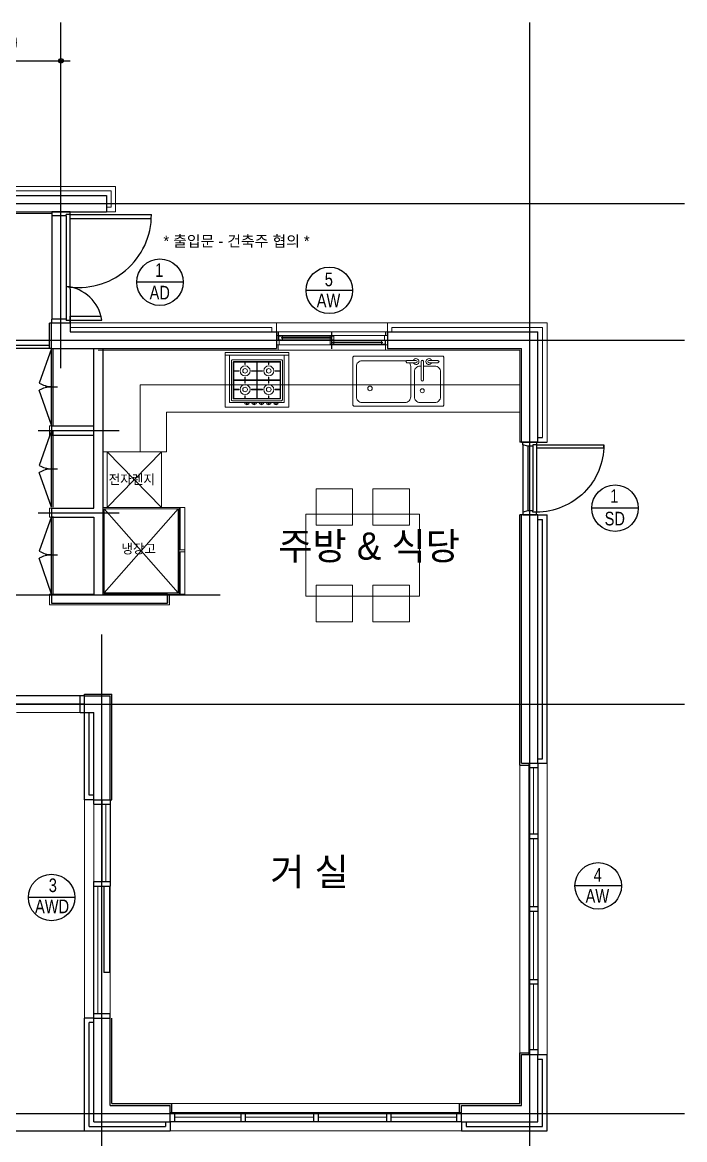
# Model space of a CAD drawing. Header units: millimetres. Extents: x 2237537 to 2823092, y 532110 to 734861.
# Drawn here: x 2376991 to 2384267, y 711179 to 723457 of the extents above; entities that cross this region are included whole.
import ezdxf
from ezdxf.lldxf.tags import DXFTag

# ---------------------------------------------------------------- set-up
doc = ezdxf.new("R2010")
doc.units = ezdxf.units.MM
doc.header["$LTSCALE"] = 300
doc.header["$MEASUREMENT"] = 0
for name, color, linetype in [('2', 2, 'Continuous'), ('3', 3, 'Continuous'), ('6', 6, 'Continuous'), ('8', 8, 'Continuous'), ("A'_CWAL", 2, 'Continuous'), ('CEN', 1, 'CEN'), ('DIM', 7, 'Continuous'), ('TOILET', 6, 'Continuous'), ('WAL', 3, 'Continuous'), ('WID', 4, 'Continuous'), ('창호', 4, 'Continuous')]:
    doc.layers.add(name, color=color, linetype=linetype)
for name, color, linetype, lineweight in [('DOOR', 6, 'Continuous', 9), ('text', 7, 'Continuous', 30), ('가구', 8, 'Continuous', 5), ('마감', 154, 'Continuous', 9), ('벽체선', 33, 'Continuous', 40), ('타이틀글자', 7, 'Continuous', 13)]:
    doc.layers.add(name, color=color, linetype=linetype, lineweight=lineweight)
doc.layers.add('면적', color=62, linetype='Continuous', plot=False)
doc.styles.add('HGTXT', font='romans.shx', dxfattribs={"bigfont": 'whgtxt.shx'})
doc.styles.add('RXHS', font='Expo M.ttf')
doc.styles.get("Standard").update_dxf_attribs({"font": 'Expo M.ttf'})
doc.styles.add('울릉도', font='Expo M.ttf')
doc.styles.add('휴먼세엑스포', font='Dotum.ttf')
tags = doc.linetypes.add('CEN', pattern=[62, 60, -1, 0, -1]).pattern_tags.tags
tags[10:11] = [DXFTag(74, 4), DXFTag(75, 0), DXFTag(340, '0'), DXFTag(46, 1.0), DXFTag(50, 0.0), DXFTag(44, 0.0), DXFTag(45, 0.0)]
tags[8:9] = [DXFTag(74, 4), DXFTag(75, 0), DXFTag(340, '0'), DXFTag(46, 1.0), DXFTag(50, 0.0), DXFTag(44, 0.0), DXFTag(45, 0.0)]
tags[6:7] = [DXFTag(74, 4), DXFTag(75, 0), DXFTag(340, '0'), DXFTag(46, 1.0), DXFTag(50, 0.0), DXFTag(44, 0.0), DXFTag(45, 0.0)]
tags[4:5] = [DXFTag(74, 4), DXFTag(75, 0), DXFTag(340, '0'), DXFTag(46, 1.0), DXFTag(50, 0.0), DXFTag(44, 0.0), DXFTag(45, 0.0)]
tags = doc.linetypes.add('HID', pattern=[2.3, 1.5, -0.8]).pattern_tags.tags
tags[6:7] = [DXFTag(74, 4), DXFTag(75, 0), DXFTag(340, '0'), DXFTag(46, 1.0), DXFTag(50, 0.0), DXFTag(44, 0.0), DXFTag(45, 0.0)]
tags[4:5] = [DXFTag(74, 4), DXFTag(75, 0), DXFTag(340, '0'), DXFTag(46, 1.0), DXFTag(50, 0.0), DXFTag(44, 0.0), DXFTag(45, 0.0)]
tags = doc.linetypes.add('HID3', pattern=[4.5, 3, -1.5]).pattern_tags.tags
tags[6:7] = [DXFTag(74, 4), DXFTag(75, 0), DXFTag(340, '0'), DXFTag(46, 1.0), DXFTag(50, 0.0), DXFTag(44, 0.0), DXFTag(45, 0.0)]
tags[4:5] = [DXFTag(74, 4), DXFTag(75, 0), DXFTag(340, '0'), DXFTag(46, 1.0), DXFTag(50, 0.0), DXFTag(44, 0.0), DXFTag(45, 0.0)]
tags = doc.linetypes.add('HIDDEN2', pattern=[4.7625, 3.175, -1.5875]).pattern_tags.tags
tags[6:7] = [DXFTag(74, 4), DXFTag(75, 0), DXFTag(340, '0'), DXFTag(46, 1.0), DXFTag(50, 0.0), DXFTag(44, 0.0), DXFTag(45, 0.0)]
tags[4:5] = [DXFTag(74, 4), DXFTag(75, 0), DXFTag(340, '0'), DXFTag(46, 1.0), DXFTag(50, 0.0), DXFTag(44, 0.0), DXFTag(45, 0.0)]
doc.dimstyles.new('CPDIM1', dxfattribs={"dimtxt": 3, "dimasz": 1, "dimexe": 1.25, "dimexo": 1, "dimgap": 1, "dimtad": 1, "dimdec": 0, "dimzin": 1, "dimdsep": 46, "dimtxsty": '휴먼세엑스포', "dimblk1": 'Z_DOT', "dimblk2": 'Z_DOT', "dimsah": 1, "dimcen": 2.5, "dimadec": 0, "dimazin": 0, "dimtfac": 1, "dimtdec": 0, "dimtix": 1, "dimtmove": 2, "dimatfit": 3, "dimldrblk": 'Z_DOT', "dimfxl": 1, "dimtolj": 1, "dimtzin": 1, "dimarcsym": 0})

# ---------------------------------------------------------------- blocks, each defined once
blk = doc.blocks.new('Z_DOT')
at = {"layer": 'DIM', "color": 7}
for p, q in [((-2, 0), (2, 0)), ((0, -2), (0, 2))]:
    blk.add_line(p, q, dxfattribs=at)
for radius in [0.5, 0.25]:
    blk.add_circle((0, 0), radius, dxfattribs=at)
blk = doc.blocks.new('*D37')
at = {"layer": 'DEFPOINTS', "color": 0}
for p in [(2377415, 723033), (2375885, 722328), (2377415, 722328)]:
    blk.add_point(p, dxfattribs=at)
at = {"layer": 'DIM', "color": 0, "lineweight": -2}
for p, q in [((2375885, 722428), (2375885, 723158)), ((2377415, 722428), (2377415, 723158)), ((2375935, 723033), (2377365, 723033))]:
    blk.add_line(p, q, dxfattribs=at)
at = {"layer": 'DIM', "color": 0, "lineweight": -2, "xscale": 50, "yscale": 50, "zscale": 50, "rotation": 180}
blk.add_blockref('Z_DOT', (2375885, 723033), dxfattribs=at)
at = {"layer": 'DIM', "color": 0, "lineweight": -2, "xscale": 50, "yscale": 50, "zscale": 50}
blk.add_blockref('Z_DOT', (2377415, 723033), dxfattribs=at)
at = {"layer": 'DIM', "color": 0, "insert": (2376650, 723233), "char_height": 200, "attachment_point": 5, "style": '휴먼세엑스포'}
blk.add_mtext('\\A1;1530', dxfattribs=at)

msp = doc.modelspace()

# ---------------------------------------------------------------- linework, layer by layer
at = {"layer": '2'}
for p, q in [((2377915.2, 721554.4), (2377915.2, 721374.4)), ((2377515.2, 720149.4), (2377515.2, 720054.4)), ((2382475.2, 718844.6), (2382655.2, 718844.6))]:
    msp.add_line(p, q, dxfattribs=at)
at = {"layer": '3'}
for p, q in [((2377776.3, 718117.8), (2377776.3, 719874.4)), ((2377876.3, 719874.4), (2377876.3, 717174.4)), ((2377310.2, 719021.1), (2377310.2, 718921.1)), ((2377310.2, 719021.1), (2377776.3, 719021.1)), ((2377310.2, 718921.1), (2377776.3, 718921.1)), ((2377310.2, 718117.8), (2377310.2, 718017.8)), ((2377310.2, 718117.8), (2377776.3, 718117.8)), ((2377310.2, 718017.8), (2377776.3, 718017.8)), ((2377776.3, 718017.8), (2377776.3, 717174.4)), ((2377310.2, 717174.4), (2377776.3, 717174.4)), ((2377310.2, 717174.4), (2377310.2, 717074.4)), ((2377876.3, 717174.4), (2378586.3, 717174.4)), ((2378586.3, 717074.4), (2378586.3, 717174.4)), ((2378586.3, 717174.4), (2378586.3, 717074.4)), ((2377310.2, 717074.4), (2378586.3, 717074.4))]:
    msp.add_line(p, q, dxfattribs=at)
at = {"layer": '6', "ltscale": 10000}
for p, q in [((2382455.2, 715294.4), (2382455.2, 718044.6)), ((2382655.2, 718044.6), (2382755.2, 718044.6)), ((2382755.2, 715314.4), (2382755.2, 718044.6)), ((2382655.2, 717994.6), (2382705.2, 717994.6)), ((2382705.2, 715364.4), (2382705.2, 717994.6)), ((2377675.2, 716074.4), (2377975.2, 716074.4)), ((2377675.2, 716054.4), (2377675.2, 716074.4)), ((2377975.2, 714914.4), (2377975.2, 716074.4)), ((2377675.2, 714914.4), (2377675.2, 715874.4)), ((2377725.2, 714964.4), (2377725.2, 715874.4)), ((2382655.2, 715364.4), (2382705.2, 715364.4)), ((2382655.2, 715314.4), (2382755.2, 715314.4)), ((2382455.2, 715294.4), (2382555.2, 715294.4)), ((2377775.2, 714964.4), (2377725.2, 714964.4)), ((2377775.2, 714914.4), (2377675.2, 714914.4)), ((2377955.2, 714914.4), (2377975.2, 714914.4)), ((2377675.2, 711274.4), (2377675.2, 712514.4)), ((2377775.2, 712514.4), (2377675.2, 712514.4)), ((2377975.2, 711574.4), (2377975.2, 712514.4)), ((2377725.2, 711324.4), (2377725.2, 712464.4)), ((2377775.2, 712464.4), (2377725.2, 712464.4)), ((2382455.2, 711574.4), (2382455.2, 712134.4)), ((2382455.2, 712134.4), (2382555.2, 712134.4)), ((2382655.2, 712114.4), (2382755.2, 712114.4)), ((2382755.2, 711274.4), (2382755.2, 712114.4)), ((2382655.2, 712064.4), (2382705.2, 712064.4)), ((2382705.2, 711324.4), (2382705.2, 712064.4)), ((2377975.2, 711574.4), (2378635.2, 711574.4)), ((2378635.2, 711474.4), (2378635.2, 711574.4)), ((2381795.2, 711574.4), (2382455.2, 711574.4)), ((2381795.2, 711474.4), (2381795.2, 711574.4)), ((2374205.2, 711274.4), (2377675.2, 711274.4)), ((2377675.2, 711274.4), (2378615.2, 711274.4)), ((2377725.2, 711324.4), (2378565.2, 711324.4)), ((2378565.2, 711374.4), (2378565.2, 711324.4)), ((2378615.2, 711374.4), (2378615.2, 711274.4)), ((2381815.2, 711374.4), (2381815.2, 711274.4)), ((2381815.2, 711274.4), (2382755.2, 711274.4)), ((2381865.2, 711374.4), (2381865.2, 711324.4)), ((2381865.2, 711324.4), (2382705.2, 711324.4))]:
    msp.add_line(p, q, dxfattribs=at)
at = {"layer": '8'}
for p, q in [((2377310.2, 719874.4), (2377177, 719491.6)), ((2377310.2, 719031.1), (2377177, 719413.9)), ((2377243.9, 719452.8), (2377375.8, 719452.8)), ((2377310.2, 718971.1), (2377177, 718588.3)), ((2377310.2, 718127.8), (2377177, 718510.6)), ((2377243.9, 718549.4), (2377375.8, 718549.4)), ((2377310.2, 718027.8), (2377177, 717645)), ((2377310.2, 717174.4), (2377177, 717567.2)), ((2377243.9, 717606.1), (2377375.8, 717606.1))]:
    msp.add_line(p, q, dxfattribs=at)
for points in [[(2377310.2, 719031.1), (2377310.2, 719874.4)], [(2377330.2, 719031.1), (2377330.2, 719874.4)], [(2377310.2, 718127.8), (2377310.2, 718971.1)], [(2377330.2, 718127.8), (2377330.2, 718971.1)], [(2377310.2, 717174.4), (2377310.2, 718027.8)], [(2377330.2, 717174.4), (2377330.2, 718027.8)]]:
    msp.add_lwpolyline(points, dxfattribs=at)
for centre, start, end in [((2377327.4, 719759.4), 240.67641, 266.79675), ((2377327.4, 719146.2), 93.20325, 119.32359), ((2377327.4, 718856), 240.67641, 266.79675), ((2377327.4, 718242.8), 93.20325, 119.32359), ((2377327.4, 717912.7), 240.67641, 266.79675), ((2377327.4, 717299.5), 93.20325, 119.32359)]:
    msp.add_arc(centre, 307.1, start, end, dxfattribs=at)
at = {"layer": "A'_CWAL"}
for p, q in [((2372450.2, 721554.4), (2377915.2, 721554.4)), ((2375975.2, 721374.4), (2377915.2, 721374.4)), ((2377515.2, 721374.4), (2377315.2, 721374.4)), ((2377310.2, 719874.4), (2377310.2, 720149.4)), ((2377490.2, 720149.4), (2377310.2, 720149.4)), ((2377515.2, 720054.4), (2379782.4, 720054.4)), ((2379782.4, 720054.4), (2379782.4, 719874.4)), ((2379782.4, 720054.4), (2379782.4, 719874.4)), ((2379802.4, 720054.4), (2379802.4, 720014.4)), ((2380981.4, 720054.4), (2380981.4, 720014.4)), ((2381001.4, 720054.4), (2381001.4, 719874.4)), ((2381001.4, 720054.4), (2382655.2, 720054.4)), ((2382655.2, 718844.6), (2382655.2, 720054.4)), ((2377310.2, 719874.4), (2379782.4, 719874.4)), ((2381001.4, 719874.4), (2382475.2, 719874.4)), ((2382475.2, 718844.6), (2382475.2, 719874.4)), ((2382655.2, 718844.6), (2382475.2, 718844.6)), ((2382475.2, 715314.4), (2382475.2, 718044.6)), ((2382655.2, 718044.6), (2382475.2, 718044.6)), ((2382655.2, 715314.4), (2382655.2, 718044.6)), ((2377675.2, 715874.4), (2377675.2, 716054.4)), ((2377675.2, 716054.4), (2377955.2, 716054.4)), ((2377955.2, 714914.4), (2377955.2, 716054.4)), ((2377675.2, 715874.4), (2377775.2, 715874.4)), ((2377775.2, 714914.4), (2377775.2, 715874.4)), ((2382475.2, 715314.4), (2382655.2, 715314.4)), ((2377775.2, 714914.4), (2377955.2, 714914.4)), ((2377775.2, 711374.4), (2377775.2, 712514.4)), ((2377775.2, 712514.4), (2377955.2, 712514.4)), ((2377955.2, 711554.4), (2377955.2, 712514.4)), ((2382475.2, 711554.4), (2382475.2, 712114.4)), ((2382475.2, 712114.4), (2382655.2, 712114.4)), ((2382655.2, 711374.4), (2382655.2, 712114.4)), ((2377955.2, 711554.4), (2378615.2, 711554.4)), ((2378615.2, 711374.4), (2378615.2, 711554.4)), ((2381815.2, 711374.4), (2381815.2, 711554.4)), ((2381815.2, 711554.4), (2382475.2, 711554.4)), ((2377775.2, 711374.4), (2378615.2, 711374.4)), ((2381815.2, 711374.4), (2382655.2, 711374.4))]:
    msp.add_line(p, q, dxfattribs=at)
at = {"layer": 'CEN'}
for p, q in [((2377415.2, 719657.5), (2377415.2, 723456.6)), ((2382565.2, 710179.3), (2382565.2, 723456.6)), ((2368206, 721464.4), (2384267.3, 721464.4)), ((2375735.3, 719964.4), (2379513.2, 719964.4)), ((2377284.4, 719964.4), (2384267.3, 719964.4)), ((2377166.2, 718971.1), (2378053, 718971.1)), ((2377166.2, 718067.8), (2378053, 718067.8)), ((2368865.1, 717164.4), (2379164.6, 717164.4)), ((2377865.2, 710179.3), (2377865.2, 716729)), ((2368206, 715964.4), (2384267.3, 715964.4)), ((2368206, 711464.4), (2384267.3, 711464.4))]:
    msp.add_line(p, q, dxfattribs=at)
at = {"layer": 'CEN', "color": 1, "ltscale": 0.2}
msp.add_line((2380391.9, 719869.4), (2380391.9, 720059.4), dxfattribs=at)
at = {"layer": 'DOOR'}
for p, q in [((2372450.2, 721654.4), (2378015.2, 721654.4)), ((2372500.2, 721604.4), (2377965.2, 721604.4)), ((2377965.2, 721604.4), (2377965.2, 721424.4)), ((2378015.2, 721654.4), (2378015.2, 721374.4)), ((2375995.2, 721354.4), (2377315.2, 721354.4)), ((2377915.2, 721424.4), (2377965.2, 721424.4)), ((2377915.2, 721374.4), (2378015.2, 721374.4)), ((2377515.2, 720154.4), (2379782.4, 720154.4)), ((2377515.2, 720104.4), (2379732.4, 720104.4)), ((2379732.4, 720054.4), (2379732.4, 720104.4)), ((2379782.4, 720054.4), (2379782.4, 720154.4)), ((2381001.4, 720154.4), (2382755.2, 720154.4)), ((2381001.4, 720054.4), (2381001.4, 720154.4)), ((2381051.4, 720104.4), (2382705.2, 720104.4)), ((2381051.4, 720054.4), (2381051.4, 720104.4)), ((2382705.2, 718894.6), (2382705.2, 720104.4)), ((2382755.2, 718844.6), (2382755.2, 720154.4)), ((2377825.2, 719854.4), (2379802.4, 719854.4)), ((2379802.4, 719914.4), (2379802.4, 719854.4)), ((2380981.4, 719914.4), (2380981.4, 719854.4)), ((2380981.4, 719854.4), (2382455.2, 719854.4)), ((2382455.2, 718844.6), (2382455.2, 719854.4)), ((2379218.1, 719829), (2379218.1, 719229)), ((2379435.6, 719696.5), (2379435.6, 719729)), ((2379440.6, 719696.5), (2379440.6, 719729)), ((2379565.6, 719524), (2379565.6, 719729)), ((2379570.6, 719524), (2379570.6, 719729)), ((2379695.6, 719696.5), (2379695.6, 719729)), ((2379700.6, 719696.5), (2379700.6, 719729)), ((2380622.9, 719778.3), (2380632.9, 719788.3)), ((2380622.9, 719248.3), (2380622.9, 719778.3)), ((2380632.9, 719788.3), (2381612.9, 719788.3)), ((2380678.9, 719720), (2380688.3, 719727.7)), ((2380688.3, 719727.7), (2380699.1, 719733.5)), ((2380699.1, 719733.5), (2380710.9, 719737.1)), ((2380710.9, 719737.1), (2380723, 719738.3)), ((2380723, 719738.3), (2381194.8, 719738.3)), ((2381194.8, 719738.3), (2381207, 719737.1)), ((2381203.7, 719729.6), (2381215.8, 719742.2)), ((2381215.8, 719716.6), (2381203.7, 719729.6)), ((2381207, 719737.1), (2381210, 719736.2)), ((2381215.8, 719742.2), (2381315.7, 719742.2)), ((2381371.7, 719528.9), (2381371.7, 719727.4)), ((2381397.8, 719727.4), (2381397.8, 719528.9)), ((2381456.8, 719742.2), (2381556.3, 719742.2)), ((2381556.3, 719742.2), (2381568.9, 719729.6)), ((2381568.9, 719729.6), (2381556.3, 719716.6)), ((2381612.9, 719788.3), (2381622.9, 719778.3)), ((2381622.9, 719778.3), (2381622.9, 719248.3)), ((2379368.2, 719629), (2379308.1, 719629)), ((2379368.2, 719624), (2379308.1, 719624)), ((2379568.1, 719629), (2379508.1, 719629)), ((2379568.1, 719624), (2379508.1, 719624)), ((2379628.2, 719629), (2379568.1, 719629)), ((2379628.2, 719624), (2379568.1, 719624)), ((2379828.1, 719629), (2379768.1, 719629)), ((2379828.1, 719624), (2379768.1, 719624)), ((2380660.5, 719675.8), (2380661.7, 719688)), ((2380660.5, 719341.4), (2380660.5, 719675.8)), ((2380661.7, 719688), (2380665.3, 719699.7)), ((2380665.3, 719699.7), (2380671.1, 719710.5)), ((2380671.1, 719710.5), (2380678.9, 719720)), ((2381315.7, 719716.6), (2381215.8, 719716.6)), ((2381241.8, 719716.6), (2381246.8, 719710.5)), ((2381246.8, 719710.5), (2381252.5, 719699.7)), ((2381252.5, 719699.7), (2381256.1, 719688)), ((2381256.1, 719688), (2381257.3, 719675.8)), ((2381257.3, 719675.8), (2381257.3, 719341.4)), ((2381297.9, 719616.4), (2381299.1, 719628.6)), ((2381297.9, 719341.4), (2381297.9, 719616.4)), ((2381299.1, 719628.6), (2381302.7, 719640.3)), ((2381302.7, 719640.3), (2381308.5, 719651.1)), ((2381308.5, 719651.1), (2381316.2, 719660.6)), ((2381316.2, 719660.6), (2381325.7, 719668.4)), ((2381325.7, 719668.4), (2381336.5, 719674.1)), ((2381336.5, 719674.1), (2381348.2, 719677.7)), ((2381348.2, 719677.7), (2381360.4, 719678.9)), ((2381360.4, 719678.9), (2381371.7, 719678.9)), ((2381397.8, 719678.9), (2381522.9, 719678.9)), ((2381556.3, 719716.6), (2381456.8, 719716.6)), ((2381522.9, 719678.9), (2381535.1, 719677.7)), ((2381535.1, 719677.7), (2381546.8, 719674.1)), ((2381546.8, 719674.1), (2381557.6, 719668.4)), ((2381557.6, 719668.4), (2381567.1, 719660.6)), ((2381567.1, 719660.6), (2381574.9, 719651.1)), ((2381574.9, 719651.1), (2381580.7, 719640.3)), ((2381580.7, 719640.3), (2381584.2, 719628.6)), ((2381584.2, 719628.6), (2381585.4, 719616.4)), ((2381585.4, 719616.4), (2381585.4, 719341.4)), ((2377310.2, 719502.8), (2377310.2, 719532.8)), ((2379568.1, 719526.5), (2379308.1, 719526.5)), ((2379568.1, 719521.5), (2379308.1, 719521.5)), ((2379435.6, 719524), (2379435.6, 719556.6)), ((2379435.6, 719491.5), (2379435.6, 719524)), ((2379440.6, 719524), (2379440.6, 719556.6)), ((2379440.6, 719491.5), (2379440.6, 719524)), ((2379565.6, 719319), (2379565.6, 719524)), ((2379828.1, 719526.5), (2379568.1, 719526.5)), ((2379828.1, 719521.5), (2379568.1, 719521.5)), ((2379570.6, 719319), (2379570.6, 719524)), ((2379695.6, 719524), (2379695.6, 719556.6)), ((2379695.6, 719491.5), (2379695.6, 719524)), ((2379700.6, 719524), (2379700.6, 719556.6)), ((2379700.6, 719491.5), (2379700.6, 719524)), ((2379368.2, 719424), (2379308.1, 719424)), ((2379368.2, 719419), (2379308.1, 719419)), ((2379568.1, 719424), (2379508.1, 719424)), ((2379568.1, 719419), (2379508.1, 719419)), ((2379628.2, 719424), (2379568.1, 719424)), ((2379628.2, 719419), (2379568.1, 719419)), ((2379828.1, 719424), (2379768.1, 719424)), ((2379828.1, 719419), (2379768.1, 719419)), ((2379268.1, 719279), (2379868.1, 719279)), ((2379435.6, 719319), (2379435.6, 719351.6)), ((2379440.6, 719319), (2379440.6, 719351.6)), ((2379455.1, 719279), (2379455.1, 719254)), ((2379461.1, 719279), (2379461.1, 719254)), ((2379535.1, 719279), (2379535.1, 719254)), ((2379541.1, 719279), (2379541.1, 719254)), ((2379615.1, 719279), (2379615.1, 719254)), ((2379621.1, 719279), (2379621.1, 719254)), ((2379695.1, 719279), (2379695.1, 719254)), ((2379695.6, 719319), (2379695.6, 719351.6)), ((2379700.6, 719319), (2379700.6, 719351.6)), ((2379701.1, 719279), (2379701.1, 719254)), ((2379775.1, 719279), (2379775.1, 719254)), ((2379781.1, 719279), (2379781.1, 719254)), ((2380632.9, 719238.3), (2380622.9, 719248.3)), ((2381612.9, 719238.3), (2380632.9, 719238.3)), ((2380661.7, 719329.2), (2380660.5, 719341.4)), ((2380665.3, 719317.5), (2380661.7, 719329.2)), ((2380671.1, 719306.7), (2380665.3, 719317.5)), ((2380678.9, 719297.2), (2380671.1, 719306.7)), ((2380688.3, 719289.4), (2380678.9, 719297.2)), ((2380699.1, 719283.7), (2380688.3, 719289.4)), ((2380710.9, 719280.1), (2380699.1, 719283.7)), ((2380723, 719278.9), (2380710.9, 719280.1)), ((2381194.8, 719278.9), (2380723, 719278.9)), ((2381207, 719280.1), (2381194.8, 719278.9)), ((2381218.7, 719283.7), (2381207, 719280.1)), ((2381229.5, 719289.4), (2381218.7, 719283.7)), ((2381239, 719297.2), (2381229.5, 719289.4)), ((2381246.8, 719306.7), (2381239, 719297.2)), ((2381252.5, 719317.5), (2381246.8, 719306.7)), ((2381256.1, 719329.2), (2381252.5, 719317.5)), ((2381257.3, 719341.4), (2381256.1, 719329.2)), ((2381299.1, 719329.2), (2381297.9, 719341.4)), ((2381302.7, 719317.5), (2381299.1, 719329.2)), ((2381308.5, 719306.7), (2381302.7, 719317.5)), ((2381316.2, 719297.2), (2381308.5, 719306.7)), ((2381325.7, 719289.4), (2381316.2, 719297.2)), ((2381336.5, 719283.7), (2381325.7, 719289.4)), ((2381348.2, 719280.1), (2381336.5, 719283.7)), ((2381360.4, 719278.9), (2381348.2, 719280.1)), ((2381522.9, 719278.9), (2381360.4, 719278.9)), ((2381535.1, 719280.1), (2381522.9, 719278.9)), ((2381546.8, 719283.7), (2381535.1, 719280.1)), ((2381557.6, 719289.4), (2381546.8, 719283.7)), ((2381567.1, 719297.2), (2381557.6, 719289.4)), ((2381574.9, 719306.7), (2381567.1, 719297.2)), ((2381580.7, 719317.5), (2381574.9, 719306.7)), ((2381584.2, 719329.2), (2381580.7, 719317.5)), ((2381585.4, 719341.4), (2381584.2, 719329.2)), ((2381622.9, 719248.3), (2381612.9, 719238.3)), ((2378576.3, 719174.4), (2382455.2, 719174.4)), ((2378576.3, 719174.4), (2378576.3, 718736)), ((2377290.2, 719021.1), (2377290.2, 718921.1)), ((2377290.2, 719021.1), (2377310.2, 719021.1)), ((2377290.2, 718921.1), (2377310.2, 718921.1)), ((2377310.2, 718599.4), (2377310.2, 718629.4)), ((2378576.3, 718736), (2377876.3, 718736)), ((2377290.2, 718117.8), (2377290.2, 718017.8)), ((2377290.2, 718117.8), (2377310.2, 718117.8)), ((2377290.2, 718017.8), (2377310.2, 718017.8)), ((2377310.2, 717656.1), (2377310.2, 717686.1)), ((2377290.2, 717174.4), (2377290.2, 717054.4)), ((2377310.2, 717174.4), (2377290.2, 717174.4)), ((2378586.3, 717174.4), (2378606.3, 717174.4)), ((2378606.3, 717054.4), (2378606.3, 717174.4)), ((2377290.2, 717054.4), (2378606.3, 717054.4))]:
    msp.add_line(p, q, dxfattribs=at)
for points in [[(2379782.4, 719914.4), (2381001.4, 719914.4), (2381001.4, 720014.4), (2379782.4, 720014.4)], [(2380411.9, 719969.4), (2379807.4, 719969.4), (2379807.4, 720009.4), (2380411.9, 720009.4)], [(2379847.4, 719969.4), (2379847.4, 719984.9), (2379837.4, 719984.9), (2379837.4, 719993.9), (2379847.4, 719993.9), (2379847.4, 720009.4), (2379807.4, 720009.4), (2379807.4, 719969.4), (2379847.4, 719969.4)], [(2380371.9, 719969.4), (2380371.9, 719984.9), (2380381.9, 719984.9), (2380381.9, 719993.9), (2380371.9, 719993.9), (2380371.9, 720009.4), (2380411.9, 720009.4), (2380411.9, 719969.4), (2380371.9, 719969.4)], [(2380976.4, 719919.4), (2380371.9, 719919.4), (2380371.9, 719959.4), (2380976.4, 719959.4)], [(2380411.9, 719919.4), (2380411.9, 719934.9), (2380401.9, 719934.9), (2380401.9, 719943.9), (2380411.9, 719943.9), (2380411.9, 719959.4), (2380371.9, 719959.4), (2380371.9, 719919.4), (2380411.9, 719919.4)], [(2380936.4, 719919.4), (2380936.4, 719934.9), (2380946.4, 719934.9), (2380946.4, 719943.9), (2380936.4, 719943.9), (2380936.4, 719959.4), (2380976.4, 719959.4), (2380976.4, 719919.4), (2380936.4, 719919.4)], [(2379218.1, 719229), (2379218.1, 719829), (2379918.1, 719829), (2379918.1, 719229)], [(2379218.1, 719799), (2379218.1, 719829), (2379918.1, 719829), (2379918.1, 719799)], [(2379868.1, 719279), (2379868.1, 719799), (2379268.1, 719799), (2379268.1, 719279)], [(2379313.1, 719724), (2379313.1, 719324), (2379823.1, 719324), (2379823.1, 719724)]]:
    msp.add_lwpolyline(points, close=True, dxfattribs=at)
at = {"layer": 'DOOR', "color": 8, "ltscale": 2}
msp.add_lwpolyline([(2379782.4, 719914.4), (2381001.4, 719914.4), (2381001.4, 720014.4), (2379782.4, 720014.4)], close=True, dxfattribs=at)
at = {"layer": 'DOOR'}
for points in [[(2379812.4, 719914.4), (2379812.4, 719964.4), (2379802.4, 719964.4), (2379802.4, 720014.4)], [(2380971.4, 720014.4), (2380971.4, 719964.4), (2380981.4, 719964.4), (2380981.4, 719914.4)]]:
    msp.add_lwpolyline(points, dxfattribs=at)
at = {"layer": 'DOOR', "color": 78, "lineweight": 5}
for points in [[(2380379.9, 719986.9), (2379839.4, 719986.9), (2379839.4, 719991.9), (2380379.9, 719991.9)], [(2380944.4, 719936.9), (2380403.9, 719936.9), (2380403.9, 719941.9), (2380944.4, 719941.9)]]:
    msp.add_lwpolyline(points, close=True, dxfattribs=at)
at = {"layer": 'DOOR'}
for points in [[(2379298.1, 719749, 0.4142136), (2379288.1, 719739), (2379288.1, 719309, 0.4142136), (2379298.1, 719299), (2379838.1, 719299, 0.4142136), (2379848.1, 719309), (2379848.1, 719739, 0.4142136), (2379838.1, 719749)], [(2379308.1, 719724), (2379308.1, 719324, 0.4142136), (2379313.1, 719319), (2379823.1, 719319, 0.4142136), (2379828.1, 719324), (2379828.1, 719724, 0.4142136), (2379823.1, 719729), (2379313.1, 719729, 0.4142136)], [(2379433.6, 719274, 0.8164966), (2379482.6, 719274)], [(2379513.6, 719274, 0.8164966), (2379562.6, 719274)], [(2379593.6, 719274, 0.8164966), (2379642.6, 719274)], [(2379673.6, 719274, 0.8164966), (2379722.6, 719274)], [(2379753.6, 719274, 0.8164966), (2379802.6, 719274)]]:
    msp.add_lwpolyline(points, format="xyb", close=True, dxfattribs=at)
for centre, radius in [((2379438.1, 719626.5), 55), ((2379438.1, 719626.5), 25), ((2379698.1, 719626.5), 55), ((2379698.1, 719626.5), 25), ((2379438.1, 719421.5), 55), ((2379438.1, 719421.5), 25), ((2379698.1, 719421.5), 55), ((2379698.1, 719421.5), 25)]:
    msp.add_circle(centre, radius, dxfattribs=at)
for centre, radius, start, end in [((2379847.4, 719992.9), 1, 90, 270), ((2379847.4, 719985.9), 1, 90, 270), ((2380371.9, 719992.9), 1, 270, 90), ((2380371.9, 719985.9), 1, 270, 90), ((2380411.9, 719942.9), 1, 90, 270), ((2380411.9, 719935.9), 1, 90, 270), ((2380936.4, 719942.9), 1, 270, 90), ((2380936.4, 719935.9), 1, 270, 90), ((2379438.1, 719626.5), 70, 177.95329, 182.04671), ((2379438.1, 719626.5), 70, 87.95329, 92.04671), ((2379438.1, 719626.5), 70, 357.95329, 2.04671), ((2379698.1, 719626.5), 70, 177.95329, 182.04671), ((2379698.1, 719626.5), 70, 87.95329, 92.04671), ((2379698.1, 719626.5), 70, 357.95329, 2.04671), ((2379438.1, 719626.5), 70, 267.95329, 272.04671), ((2379438.1, 719421.5), 70, 87.95329, 92.04671), ((2379698.1, 719626.5), 70, 267.95329, 272.04671), ((2379698.1, 719421.5), 70, 87.95329, 92.04671), ((2379438.1, 719421.5), 70, 177.95329, 182.04671), ((2379438.1, 719421.5), 70, 357.95329, 2.04671), ((2379698.1, 719421.5), 70, 177.95329, 182.04671), ((2379698.1, 719421.5), 70, 357.95329, 2.04671), ((2379438.1, 719421.5), 70, 267.95329, 272.04671), ((2379698.1, 719421.5), 70, 267.95329, 272.04671)]:
    msp.add_arc(centre, radius, start, end, dxfattribs=at)
for centre, major_axis, start_param, end_param in [((2381316.8, 719729.4), (22.6, 22.6), 2.7691862, 8.2263881), ((2381315.5, 719729.4), (-9.06, 9.06), 2.3732881, 5.4806935), ((2381385.2, 719728.9), (-10.2, 10.2), 3.4242742, 7.4262686), ((2381384.8, 719728.7), (-9.26, 9.26), 3.8318246, 7.1637497), ((2381457.5, 719729.4), (-22.6, 22.6), 4.3387712, 9.7983957), ((2381457.1, 719729.4), (9.06, 9.06), 0.8024918, 3.9098972), ((2381385, 719529.1), (10.3, 10.3), 1.9295184, 5.9916698), ((2381384.8, 719529.8), (-9.24, 9.24), 0.8543364, 3.8580526), ((2380810.1, 719433.9), (17.7, 17.7), 5.497787143781168, 11.78097245096075), ((2381385.3, 719408.2), (-15.5, 15.5), 3.9269908, 10.2101761)]:
    msp.add_ellipse(centre, major_axis=major_axis, ratio=1, start_param=start_param, end_param=end_param, dxfattribs=at)
for points in [[(2381397.8, 719727.4), (2381397.7, 719730.4), (2381397.8, 719727.4), (2381397.9, 719728.7)], [(2381371.7, 719528.9), (2381372.1, 719526.4), (2381371.7, 719528.9), (2381371.8, 719528.1)]]:
    msp.add_solid(points, dxfattribs=at)
at = {"layer": 'TOILET', "ltscale": 20}
for p, q in [((2377290.2, 719874.4), (2377290.2, 720149.4)), ((2377310.2, 720149.4), (2377290.2, 720149.4)), ((2377290.2, 719904.4), (2375995.2, 719904.4)), ((2377310.2, 719874.4), (2375995.2, 719874.4)), ((2377310.2, 719874.4), (2377290.2, 719874.4)), ((2382655.2, 718894.6), (2382705.2, 718894.6)), ((2382475.2, 718844.6), (2382455.2, 718844.6)), ((2382655.2, 718844.6), (2382755.2, 718844.6)), ((2382475.2, 718044.6), (2382455.2, 718044.6))]:
    msp.add_line(p, q, dxfattribs=at)
at = {"layer": 'WAL'}
for p, q in [((2382490.2, 718844.6), (2382640.2, 718844.6)), ((2382490.2, 718044.6), (2382640.2, 718044.6))]:
    msp.add_line(p, q, dxfattribs=at)
at = {"layer": 'WID'}
for p, q in [((2378758.6, 720601), (2378247.4, 720601)), ((2380619.4, 720511.2), (2380108.1, 720511.2)), ((2382490.2, 718814.6), (2382490.2, 718074.6)), ((2382545.2, 718799.6), (2382545.2, 718089.6)), ((2382600.2, 718799.6), (2382600.2, 718089.6)), ((2382640.2, 718814.6), (2382640.2, 718074.6)), ((2383757.9, 718117.8), (2383246.7, 718117.8)), ((2377675.2, 716054.4), (2376875.2, 716054.4)), ((2377625.2, 715874.4), (2377625.2, 716054.4)), ((2377675.2, 715964.4), (2376875.2, 715964.4)), ((2377625.2, 715874.4), (2377675.2, 715874.4)), ((2382555.2, 715314.4), (2382555.2, 712114.4)), ((2382655.2, 715314.4), (2382655.2, 712114.4)), ((2382655.2, 715264.4), (2382555.2, 715264.4)), ((2377775.2, 714864.4), (2377775.2, 714914.4)), ((2377775.2, 714864.4), (2377775.2, 714914.4)), ((2377775.2, 714864.4), (2377955.2, 714864.4)), ((2377865.2, 714914.4), (2377865.2, 714014.4)), ((2377955.2, 714914.4), (2377955.2, 713964.4)), ((2382555.2, 714539.4), (2382655.2, 714539.4)), ((2382555.2, 714489.4), (2382655.2, 714489.4)), ((2377775.2, 714014.4), (2377955.2, 714014.4)), ((2377775.2, 712514.4), (2377775.2, 714014.4)), ((2377775.2, 713964.4), (2377955.2, 713964.4)), ((2377865.2, 712564.4), (2377865.2, 714014.4)), ((2383573.3, 713967.3), (2383062, 713967.3)), ((2377568.3, 713839.8), (2377057, 713839.8)), ((2382555.2, 713739.4), (2382655.2, 713739.4)), ((2382555.2, 713689.4), (2382655.2, 713689.4)), ((2382555.2, 712939.4), (2382655.2, 712939.4)), ((2382555.2, 712889.4), (2382655.2, 712889.4)), ((2377775.2, 712564.4), (2377955.2, 712564.4)), ((2377955.2, 712514.4), (2377955.2, 712564.4)), ((2382655.2, 712164.4), (2382555.2, 712164.4)), ((2381815.2, 711474.4), (2378615.2, 711474.4)), ((2378665.2, 711374.4), (2378665.2, 711474.4)), ((2379390.2, 711474.4), (2379390.2, 711374.4)), ((2379440.2, 711474.4), (2379440.2, 711374.4)), ((2380190.2, 711474.4), (2380190.2, 711374.4)), ((2380240.2, 711474.4), (2380240.2, 711374.4)), ((2380990.2, 711474.4), (2380990.2, 711374.4)), ((2381040.2, 711474.4), (2381040.2, 711374.4)), ((2381765.2, 711374.4), (2381765.2, 711474.4)), ((2381815.2, 711374.4), (2378615.2, 711374.4))]:
    msp.add_line(p, q, dxfattribs=at)
for points in [[(2382640.2, 718844.6), (2382640.2, 718814.6), (2382600.2, 718814.6), (2382600.2, 718799.6), (2382545.2, 718799.6), (2382490.2, 718814.6), (2382490.2, 718844.6)], [(2382640.2, 718044.6), (2382640.2, 718074.6), (2382600.2, 718074.6), (2382600.2, 718089.6), (2382545.2, 718089.6), (2382490.2, 718074.6), (2382490.2, 718044.6)]]:
    msp.add_lwpolyline(points, close=True, dxfattribs=at)
msp.add_lwpolyline([(2382640.2, 718814.6), (2383380.2, 718814.6, -0.4142136), (2382640.2, 718074.6, -0.4142136)], format="xyb", dxfattribs=at)
msp.add_lwpolyline([(2382640.2, 718814.6), (2382640.2, 718779.6), (2383380.2, 718779.6), (2383380.2, 718814.6)], dxfattribs=at)
for centre in [(2378503, 720601), (2380363.8, 720511.2), (2383502.3, 718117.8), (2383317.7, 713967.3), (2377312.7, 713839.8)]:
    msp.add_circle(centre, 255.6, dxfattribs=at)
at = {"layer": '가구', "linetype": 'HID', "ltscale": 0.3}
for q in [(2382455.2, 719474.4), (2378286.3, 718736)]:
    msp.add_line((2378286.3, 719474.4), q, dxfattribs=at)
at = {"layer": '가구', "color": 150, "linetype": 'HIDDEN2', "lineweight": 9, "ltscale": 20}
for p, q in [((2378519.4, 718124.4), (2377921.8, 718736)), ((2377921.8, 718124.4), (2378519.4, 718736)), ((2377921.8, 718124.4), (2377921.8, 718736)), ((2377921.8, 718736), (2378519.4, 718736)), ((2378519.4, 718736), (2378519.4, 718124.4)), ((2377876.3, 718124.4), (2378713.8, 718124.4)), ((2378776.3, 718124.4), (2377876.3, 718124.4)), ((2377876.3, 718124.4), (2377876.3, 717174.4)), ((2377888.8, 718111.9), (2378701.3, 718111.9)), ((2377888.8, 717186.9), (2378701.3, 718111.9)), ((2377888.8, 718111.9), (2378701.3, 717186.9)), ((2377888.8, 718111.9), (2377888.8, 717186.9)), ((2378519.4, 718124.4), (2377921.8, 718124.4)), ((2378701.3, 718111.9), (2378701.3, 717186.9)), ((2378713.8, 718124.4), (2378713.8, 717174.4)), ((2378726.3, 718124.4), (2378726.3, 717659.4)), ((2378776.3, 718124.4), (2378776.3, 717659.4)), ((2378776.3, 717174.4), (2378776.3, 718124.4)), ((2378726.3, 717659.4), (2378776.3, 717659.4)), ((2378726.3, 717639.4), (2378776.3, 717639.4)), ((2378726.3, 717639.4), (2378726.3, 717174.4)), ((2378776.3, 717639.4), (2378776.3, 717174.4)), ((2377876.3, 717174.4), (2378776.3, 717174.4)), ((2377888.8, 717186.9), (2378701.3, 717186.9)), ((2377625.2, 715874.4), (2376925.2, 715874.4)), ((2382605.2, 715264.4), (2382605.2, 714539.4)), ((2377675.2, 712514.4), (2377675.2, 714914.4)), ((2377775.2, 714864.4), (2377775.2, 714014.4)), ((2377909.9, 714014.4), (2377909.9, 714864.4)), ((2382605.2, 714489.4), (2382605.2, 713739.4)), ((2377819.9, 712564.4), (2377819.9, 713964.4)), ((2382605.2, 713689.4), (2382605.2, 712939.4)), ((2382605.2, 712889.4), (2382605.2, 712164.4)), ((2379390.2, 711424.4), (2378665.2, 711424.4)), ((2380190.2, 711424.4), (2379440.2, 711424.4)), ((2380990.2, 711424.4), (2380240.2, 711424.4)), ((2381765.2, 711424.4), (2381040.2, 711424.4))]:
    msp.add_line(p, q, dxfattribs=at)
at = {"layer": '가구', "linetype": 'HID'}
for points in [[(2380218.8, 718331.8), (2380618.8, 718331.8), (2380618.8, 717931.8), (2380218.8, 717931.8)], [(2381242.7, 718331.8), (2380842.7, 718331.8), (2380842.7, 717931.8), (2381242.7, 717931.8)], [(2381355.3, 718051.2), (2380106.2, 718051.2), (2380106.2, 717151.2), (2381355.3, 717151.2)], [(2380218.8, 716870.6), (2380618.8, 716870.6), (2380618.8, 717270.6), (2380218.8, 717270.6)], [(2381242.7, 716870.6), (2380842.7, 716870.6), (2380842.7, 717270.6), (2381242.7, 717270.6)]]:
    msp.add_lwpolyline(points, close=True, dxfattribs=at)
at = {"layer": '마감'}
for p, q in [((2381001.4, 720154.4), (2379782.4, 720154.4)), ((2381001.4, 720054.4), (2379782.4, 720054.4)), ((2380981.4, 719854.4), (2379802.4, 719854.4)), ((2382755.2, 715314.4), (2382755.2, 712114.4)), ((2382455.2, 712134.4), (2382455.2, 715294.4)), ((2377955.2, 713964.4), (2377955.2, 712564.4)), ((2378635.2, 711574.4), (2381795.2, 711574.4)), ((2378615.2, 711274.4), (2381815.2, 711274.4))]:
    msp.add_line(p, q, dxfattribs=at)
at = {"layer": '면적', "color": 6, "linetype": 'HID3', "ltscale": 0.5}
for p, q in [((2377885.9, 713964.4), (2377885.9, 713014.4)), ((2377948.9, 713964.4), (2377948.9, 713014.4)), ((2377948.9, 713014.4), (2377885.9, 713014.4))]:
    msp.add_line(p, q, dxfattribs=at)
at = {"layer": '벽체선', "lineweight": 30}
msp.add_line((2377876.3, 717174.4), (2378586.3, 717174.4), dxfattribs=at)
at = {"layer": '창호'}
for p, q in [((2377315.2, 721374.4), (2377315.2, 721344.4)), ((2377315.2, 721344.4), (2377315.2, 721329.4)), ((2377470.7, 721329.4), (2377315.2, 721329.4)), ((2377470.7, 721329.4), (2377470.7, 721344.4)), ((2377515.2, 721344.4), (2377470.7, 721344.4)), ((2377515.2, 721344.4), (2377515.2, 721374.4)), ((2377515.2, 721299.4), (2377515.2, 721344.4)), ((2377515.2, 721344.4), (2378409.1, 721344.4)), ((2377515.2, 721299.4), (2378410.2, 721299.4)), ((2377515.2, 720184.4), (2377515.2, 720229.4)), ((2377515.2, 720229.4), (2377854.8, 720229.4)), ((2377470.7, 720194.4), (2377315.2, 720194.4)), ((2377470.7, 720194.4), (2377315.2, 720194.4)), ((2377315.2, 720179.4), (2377315.2, 720194.4)), ((2377315.2, 720149.4), (2377315.2, 720184.4)), ((2377315.2, 720149.4), (2377315.2, 720179.4)), ((2377515.2, 720149.4), (2377315.2, 720149.4)), ((2377515.2, 720149.4), (2377315.2, 720149.4)), ((2377472.7, 720149.4), (2377315.2, 720149.4)), ((2377515.2, 720149.4), (2377315.2, 720149.4)), ((2377515.2, 720149.4), (2377315.2, 720149.4)), ((2377515.2, 720149.4), (2377315.2, 720149.4)), ((2377470.7, 720194.4), (2377470.7, 720179.4)), ((2377515.2, 720179.4), (2377470.7, 720179.4)), ((2377515.2, 720149.4), (2377515.2, 720184.4)), ((2377515.2, 720184.4), (2377865.2, 720184.4)), ((2377515.2, 720179.4), (2377515.2, 720149.4))]:
    msp.add_line(p, q, dxfattribs=at)
at = {"layer": '창호', "color": 9}
for p, q in [((2377315.2, 721329.4), (2377315.2, 720194.4)), ((2377470.7, 721329.4), (2377470.7, 720194.4)), ((2377515.2, 720524.4), (2377515.2, 721344.4)), ((2377515.2, 720524.4), (2377515.2, 720184.4))]:
    msp.add_line(p, q, dxfattribs=at)
at = {"layer": '창호'}
for centre, radius, start, end in [((2377610.5, 721341.4), 798.6, 260.06927, 0.21994), ((2377429.3, 720115.5), 441.3, 8.98469, 84.3558)]:
    msp.add_arc(centre, radius, start, end, dxfattribs=at)

# ---------------------------------------------------------------- texts
at = {"layer": 'DIM', "color": 7, "style": 'RXHS'}
msp.add_text('* 출입문 - 건축주 협의 *', height=120, dxfattribs=at).set_placement((2378541, 720993))
at = {"layer": 'text', "style": 'HGTXT'}
for s, p in [('전자렌지', (2377939.1, 718369.9)), ('냉장고', (2378078.6, 717608.3))]:
    msp.add_text(s, height=120, dxfattribs=at).set_placement(p)
at = {"layer": 'WID', "width": 0.8}
for s, p in [('1', (2378449.8, 720660)), ('5', (2380313.5, 720557.5)), ('AD', (2378388.9, 720411.3)), ('AW', (2380225.2, 720325.3)), ('1', (2383449.1, 718176.8)), ('SD', (2383388.2, 717928.2)), ('4', (2383267.4, 714013.6)), ('3', (2377281.5, 713898.8)), ('AW', (2383179.1, 713781.4)), ('AWD', (2377130.5, 713667.2))]:
    msp.add_text(s, height=150, dxfattribs=at).set_placement(p)
at = {"layer": '타이틀글자', "style": '울릉도'}
for s, p in [('주방 & 식당', (2379802.2, 717552.3)), ('거 실', (2379713.1, 713970.7))]:
    msp.add_text(s, height=300, dxfattribs=at).set_placement(p)

# ---------------------------------------------------------------- dimensions: what is measured, and where the dimension line sits
at = {"layer": 'DIM'}
dim = msp.add_linear_dim(base=(2377415.2, 723033.3), p1=(2375885.2, 722327.8), p2=(2377415.2, 722327.8), dimstyle='CPDIM1', override={"dimscale": 100, "dimtxt": 2, "dimasz": 0.5}, dxfattribs=at)
dim.commit()
dim.dimension.update_dxf_attribs({"geometry": '*D37', "text_midpoint": (2376650.2, 723233.4)})

doc.saveas('drawing.dxf')
